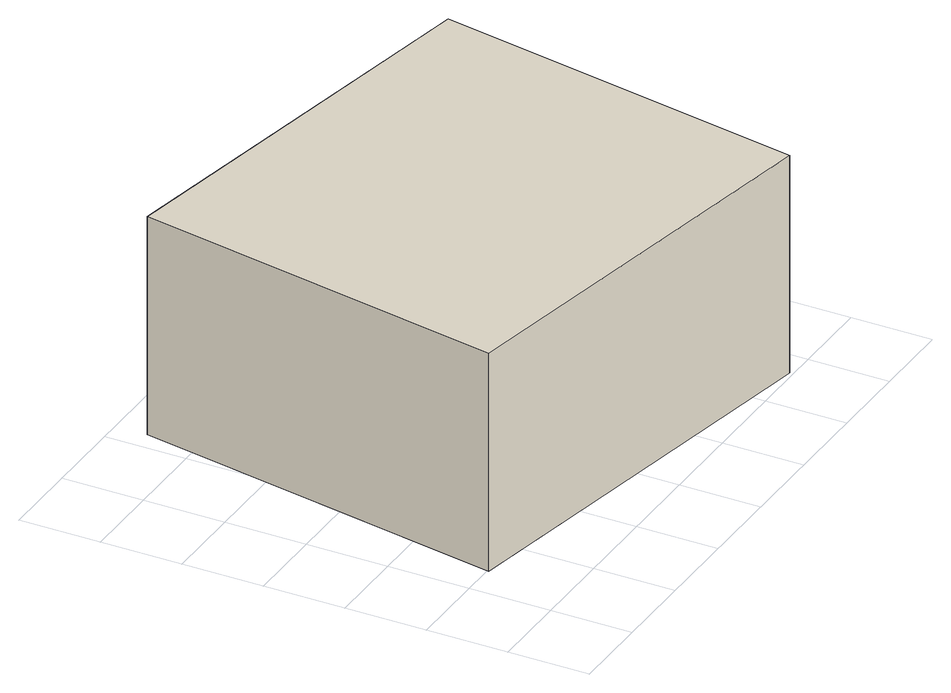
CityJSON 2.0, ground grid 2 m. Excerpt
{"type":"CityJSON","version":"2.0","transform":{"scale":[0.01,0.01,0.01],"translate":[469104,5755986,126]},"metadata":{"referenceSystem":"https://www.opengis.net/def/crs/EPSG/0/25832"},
"CityObjects":{
"building1":{"type":"Building","attributes":{"Gemeindeschluessel":"05711000","BezugspunktDach":"2000","function":"31001_1010","measuredHeight":7.99},"address":[{"country":"Germany","locality":"Bielefeld","thoroughfareNumber":"20","thoroughfareName":"Südkampweg"}],"geometry":[{"type":"Solid","lod":"1","boundaries":[[[[0,1,2,3]],[[4,5,6,7]],[[4,7,3,2]],[[5,4,2,1]],[[6,5,1,0]],[[7,6,0,3]]]]}]}
},
"vertices":[
[252,1122,601],[85,197,601],[1131,9,601],[1297,934,601],[1131,9,50],[85,197,50],[252,1122,50],[1297,934,50]
]}
